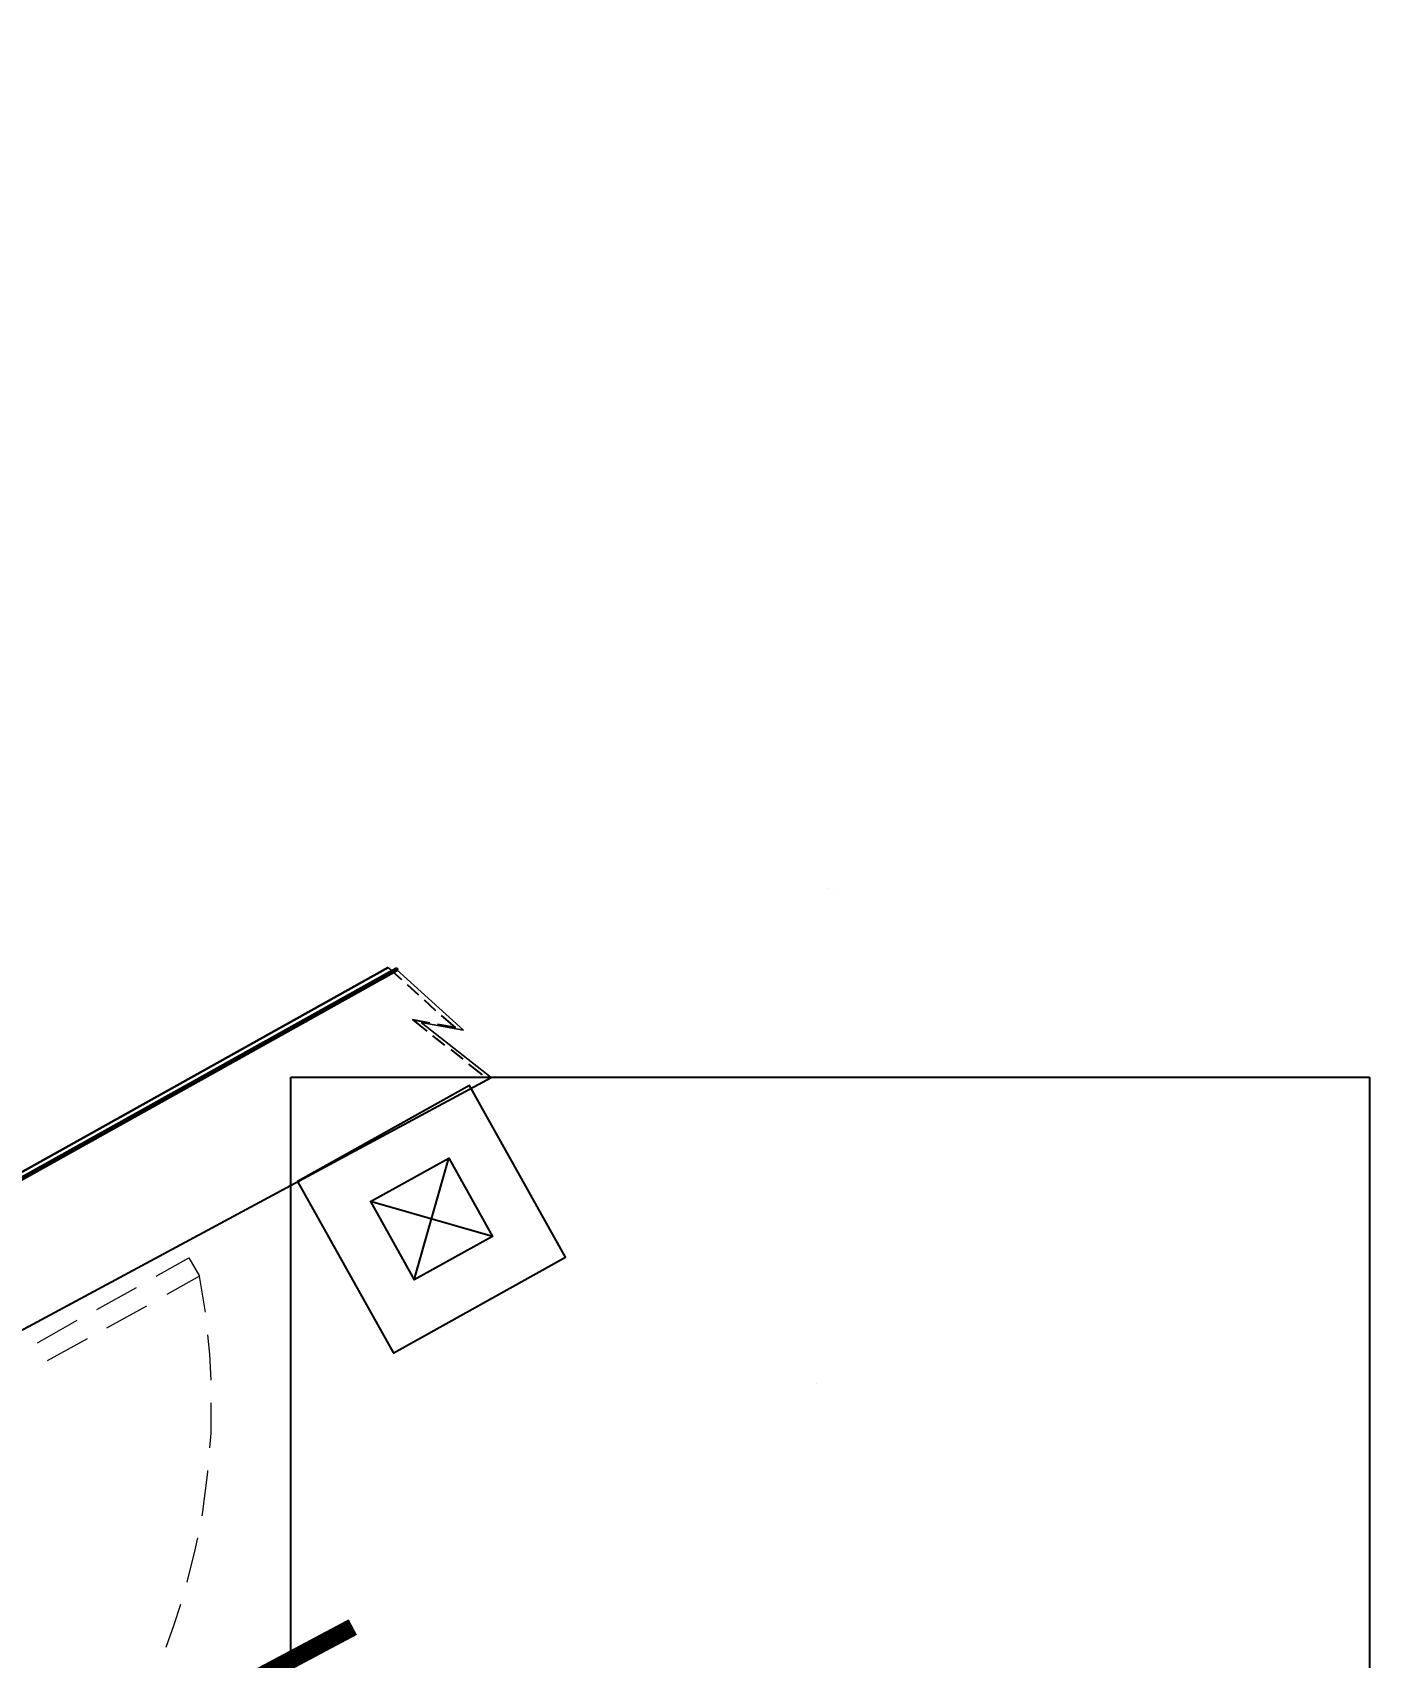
# Model space of a CAD drawing. Header units: millimetres. Extents: x -5841 to 140562, y 1006 to 102310.
# Drawn here: x 104725 to 106968, y 36727 to 39452 of the extents above; entities that cross this region are included whole.
import ezdxf

# ---------------------------------------------------------------- set-up
doc = ezdxf.new("R2010")
doc.units = ezdxf.units.MM
doc.header["$LTSCALE"] = 10
for name, color, linetype in [('PDF18_0', 7, 'Continuous'), ('PDF18_Text', 7, 'Continuous'), ('PDF18_WALLS', 7, 'Continuous')]:
    doc.layers.add(name, color=color, linetype=linetype)
doc.layers.add('PDF18_KD - WALL - LOADBEARING', color=7, linetype='Continuous', true_color=0xc0ab87)
doc.layers.add('PDF18_SURVEY_POINTS', color=7, linetype='Continuous', true_color=0x636466)
doc.styles.add('PDF ArialMT', font='arial.ttf')
picture_1 = doc.add_image_def('image31.png', size_in_pixel=(936, 570))

msp = doc.modelspace()

# ---------------------------------------------------------------- linework, layer by layer
at = {"layer": 'PDF18_0', "color": 1, "lineweight": 60}
msp.add_lwpolyline([(105335.8975, 37880.79667), (103841.56867, 37047.90943), (102962.11594, 38591.97867), (102793.8452, 38887.24619), (102962.11594, 38591.97867), (103841.56867, 37047.90943), (105335.8975, 37880.79667), (103841.56867, 37047.90943), (102962.11594, 38591.97867), (102793.8452, 38887.24619), (102543.02656, 39452.38188), (95831.24651, 38675.58488), (95818.54683, 38660.76859), (91849.89732, 37215.12186)], dxfattribs=at)
at = {"layer": 'PDF18_0', "lineweight": 25}
for points in [[(106060.83748, 38017.31822), (106060.83748, 38017.31822)], [(106040.72966, 37185.48928), (106040.72966, 37185.48928)]]:
    msp.add_lwpolyline(points, dxfattribs=at)
at = {"layer": 'PDF18_0', "lineweight": 30}
msp.add_lwpolyline([(103818.28593, 37044.73451), (105322.13952, 37883.97159)], dxfattribs=at)
at = {"layer": 'PDF18_0', "lineweight": 0}
msp.add_lwpolyline([(105494.64348, 37699.82626), (105377.17146, 37791.89892), (105448.078, 37779.19925), (105335.8975, 37880.79667), (105448.078, 37779.19925), (105377.17146, 37791.89892)], close=True, dxfattribs=at)
msp.add_lwpolyline([(105335.8975, 37880.79667), (105448.078, 37779.19925), (105377.17146, 37791.89892), (105494.64348, 37699.82626)], dxfattribs=at)
at = {"layer": 'PDF18_0', "color": 0, "lineweight": 0, "true_color": 0x939598}
for points in [[(104932.68271, 37366.4597), (104987.71465, 37397.15059), (105005.70586, 37366.4597), (104950.67392, 37335.76881)], [(104833.2019, 37310.36945), (104899.87521, 37347.41018)], [(105015.23062, 37306.13622), (105005.70586, 37366.4597)], [(104850.1348, 37279.67856), (104916.80812, 37316.71929)], [(104733.72108, 37254.2792), (104800.3944, 37292.37824)], [(104750.65399, 37224.64662), (104817.3273, 37261.68735)], [(105024.75538, 37191.83912), (105022.63877, 37235.22969), (105019.46385, 37268.03719)], [(105022.63877, 37078.60032), (105024.75538, 37102.94137), (105024.75538, 37153.74008)], [(105009.93909, 36964.30321), (105010.9974, 36971.71136), (105019.46385, 37037.32636), (105019.46385, 37040.50128)], [(104984.53973, 36853.18103), (104998.29772, 36907.15466), (105002.53094, 36927.26248)], [(104949.61562, 36744.17545), (104962.3153, 36780.15788), (104973.95667, 36816.1403)]]:
    msp.add_lwpolyline(points, dxfattribs=at)
at = {"layer": 'PDF18_SURVEY_POINTS', "lineweight": 25}
msp.add_lwpolyline([(106075.65377, 38013.08499), (106075.65377, 38013.08499)], dxfattribs=at)
msp.add_lwpolyline([(106075.65377, 38013.08499), (106075.65377, 38013.08499)], dxfattribs=at)
msp.add_lwpolyline([(106075.65377, 38013.08499), (106075.65377, 38013.08499)], dxfattribs=at)
at = {"layer": 'PDF18_WALLS', "lineweight": 25}
msp.add_lwpolyline([(103842.62698, 37044.73451), (105335.8975, 37880.79667)], close=True, dxfattribs=at)
for points in [[(105335.8975, 37880.79667), (103842.62698, 37044.73451)], [(103957.98239, 37099.76645), (104054.28829, 36928.32079), (104365.43041, 37092.3583), (105494.64348, 37699.82626)], [(105330.60597, 37237.3463), (105619.52365, 37398.20889), (105458.66106, 37686.06827), (105169.74338, 37525.20568), (105330.60597, 37238.40461)], [(105496.7601, 37433.13301), (105292.50694, 37491.33987), (105423.73695, 37564.36302), (105496.7601, 37433.13301), (105365.53009, 37360.10986), (105423.73695, 37564.36302)], [(105292.50694, 37491.33987), (105365.53009, 37360.10986)]]:
    msp.add_lwpolyline(points, dxfattribs=at)
at = {"layer": 'PDF18_WALLS', "color": 0, "lineweight": 25, "true_color": 0x636466}
for points in [[(105322.13952, 37883.97159), (105344.36396, 37863.86377)], [(105353.88871, 37855.39732), (105372.93823, 37838.46441)], [(105382.46299, 37829.99796), (105401.51251, 37812.00675)], [(105391.98775, 37790.84062), (105363.41347, 37796.13215), (105386.69622, 37777.08263)], [(105411.03727, 37803.5403), (105434.32001, 37783.43247), (105404.68743, 37788.724)], [(105396.22098, 37769.67449), (105416.3288, 37753.79989)], [(105426.91187, 37746.39174), (105447.01969, 37730.51715)], [(105456.54445, 37722.05069), (105479.82719, 37704.05948)]]:
    msp.add_lwpolyline(points, dxfattribs=at)

# ---------------------------------------------------------------- texts
at = {"layer": 'PDF18_Text', "insert": (105095.00734, 36731.08712), "char_height": 241.400991, "attachment_point": 4, "rotation": 298.02074238, "style": 'PDF ArialMT'}
msp.add_mtext('log store', dxfattribs=at)

# ---------------------------------------------------------------- pictures from other files: only their frames are drawn
at = {"layer": 'PDF18_KD - WALL - LOADBEARING', "color": 0, "true_color": 0xf8d731}
image = msp.add_image(picture_1, insert=(106968.30896, 34728.47401), size_in_units=(2971.8456, 1809.77792), rotation=90, dxfattribs=at)
image.dxf.flags = 15

doc.saveas('drawing.dxf')
